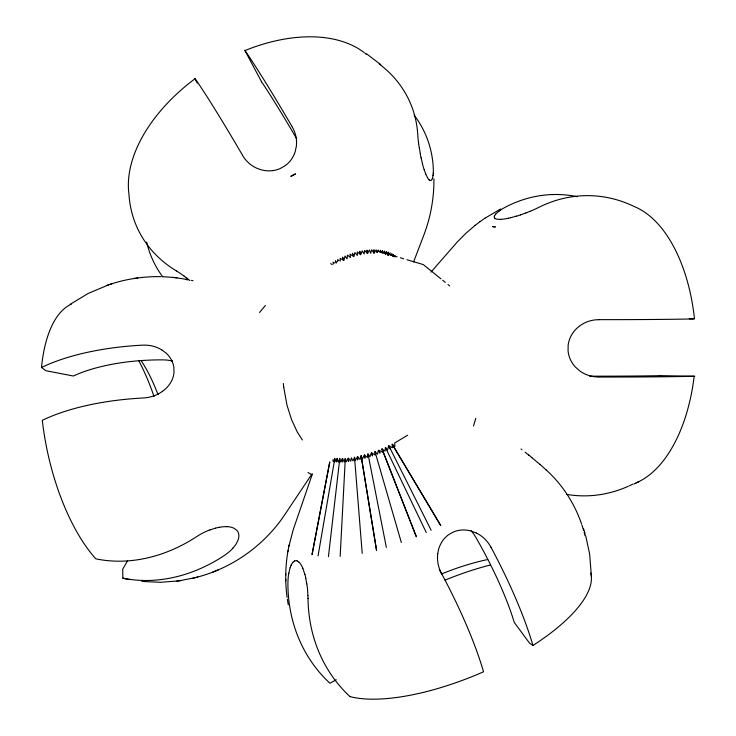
<?xml version="1.0" encoding="UTF-8"?>
<svg xmlns="http://www.w3.org/2000/svg" width="736" height="736" viewBox="0 0 736 736"><rect width="100%" height="100%" fill="white"/><g stroke="black" fill="none" stroke-linecap="round" stroke-linejoin="round"><path stroke-width="1.1" d="M394.919 257.122L394.928 255.392M433.918 178.784C434.111 198.122 430.615 217.479 423.669 235.538L413.577 261.961M287.095 597.43C285.016 581.891 285.301 566.021 288.052 550.592M340.161 556.361L345.304 458.519L346.343 461.785L348.082 458.243L348.505 461.555L348.478 458.197L350.713 461.26L351.33 457.81L352.986 460.902L354.504 457.277L355.304 460.478L357.53 456.66L357.668 460L357.788 456.614L360.07 459.466L361.128 455.832L362.498 458.868L364.302 455.004L364.964 458.215L364.541 454.94L367.448 457.507L367.982 453.937L369.95 456.743L371.266 452.898L372.462 455.934L371.726 452.741L374.992 455.06L374.974 451.619L377.522 454.149L378.295 450.377L380.043 453.183L378.755 450.202L382.564 452.18L381.966 448.905L416.355 536.765L381.984 448.905L385.066 451.122L385.416 447.424M433.237 173.972L433.283 173.043M328.422 556.674L339.765 458.721L340.253 462.098L342.277 458.694L342.212 462.061L342.645 458.675L344.246 461.95L345.285 458.519M337.484 261.593L337.723 259.523L339.029 260.765M393.116 256.57L393.401 254.454L393.006 256.505M437.736 553.638L438.555 549.479A29.587 28.814 55.8 0 1 440.606 544.152L442.032 541.613A26.404 25.751 52.4 0 1 444.7 538.154A27.057 26.395 51.5 0 1 449.034 534.391L453.946 531.769A27.057 26.404 50.6 0 1 460.957 530.086A26.386 25.76 51.6 0 1 463.892 529.966L466.826 530.168A29.716 29.054 54.2 0 1 471.077 531.006L476.385 533.039M318.062 555.864L334.843 458.418L334.834 461.84L337.042 458.62L336.564 461.987L337.217 458.638L338.367 462.079L339.756 458.721M380.107 252.411L380.484 250.24L382.048 253M288.898 546.204L293.397 529.175L312.358 474.012M287.85 551.696L289.082 545.183M473.487 425.988L475.778 418.342M290.104 567.677L291.106 565.128M377.301 252.42L378.368 250.001L379.141 251.749M390.954 255.447L391.791 253.589L392.297 255.558M432.308 178.848L431.406 180.21A29.716 6.09 78.9 0 1 430.56 180.522L429.907 180.366M494.491 215.887L495.687 214.056M334.429 459.218L333.196 461.628L332.92 459.853M127.595 560.492L122.71 569.342L122.838 578.128A141.698 60.886 77.5 0 0 129.941 579.526M383.364 252.972L384.542 251.004L385.508 254.582L386.464 251.519L387.927 255.346L388.314 252.126L388.258 255.456L390.089 252.816L390.31 254.601M311.972 473.947L284.188 515.55C263.47 546.149 231.242 568.707 195.38 577.622M259.523 312.496L265.402 305.431M431.002 272.09L457.286 241.969L465.842 233.34L475.152 225.345M292.726 562.534L293.636 561.623A26.395 9.126 85.5 0 1 294.612 561.007M484.868 218.261L500.655 208.969M475.051 225.418L479.982 221.665M162.601 391.304L165.839 388.608A29.523 26.974 -12.3 0 0 170.264 383.162L171.028 381.966A26.395 24.233 -10.7 0 0 172.758 378.12A27.122 24.932 -10.1 0 0 173.972 372.793L173.889 367.531A27.057 24.877 -9.8 0 0 171.976 361.036M479.89 221.738L484.96 218.187M70.205 304.318L88.246 293.416L109.029 284.676M407.68 435.197L394.772 442.897L394.846 446.531L392.205 444.222L440.744 525.55L392.196 444.231L392.444 447.736L388.856 445.85L390.016 448.905L388.59 445.979L387.55 450.036L385.434 447.424L426.264 532.505M500.232 210.238L501.115 209.659A34.242 8.731 -17.9 0 1 505.08 207.359L507.178 206.236A150.144 125.23 -87.9 0 1 577.502 196.751M336.297 679.797L329.912 683.21A150.135 136.142 -56.3 0 1 287.914 584.982L287.914 583.611A34.114 12.484 83.5 0 1 288.282 576.868L288.42 575.561A31.823 11.537 83.7 0 1 288.806 573.105M639.179 481.482L633.852 484.049M530.113 211.324L531.447 210.763A34.252 6.909 -19.8 0 0 536.461 208.5L538.77 207.386A150.135 125.24 -87.9 0 1 634.423 206.632A141.698 78.108 89.6 0 1 694.499 318.927L689.246 318.743M212.437 572.249L218.307 569.876M110.152 284.317C126.546 278.852 143.897 276.313 161.166 276.662M106.702 285.458L112.314 283.59M520.407 214.958L516.368 216.237M179.133 580.805L194.865 577.742M215.436 528.126L219.383 527.252M192.657 578.303L197.772 577.015M511.051 217.69L508.466 218.288M133.667 278.576L135.544 278.309M141.882 581.449L160.54 582.296L178.434 580.897M136.114 278.217L137.779 277.978M176.879 581.118L180.909 580.557M500.692 219.383L497.545 219.264A27.057 6.652 -20.4 0 1 494.96 218.38M598.846 319.682L596.04 319.801A34.104 33.424 -74.1 0 0 588.91 321.227A31.832 31.206 -75 0 0 584.78 322.874A32.448 31.823 -75.9 0 0 579.766 325.892L576.5 328.633A29.587 29.1 -79.7 0 0 572.792 333.077L571.228 335.598A26.395 26.027 -81.9 0 0 569.434 339.692A27.048 26.689 -82.3 0 0 568.128 345.423L568.091 351.127A27.057 26.708 -82.6 0 0 569.83 358.257A26.386 26.027 -83.3 0 0 571.081 360.962L571.817 362.25A29.569 29.127 -84.9 0 0 575.285 366.933L579.508 370.714A32.439 31.878 -89.6 0 0 585.838 374.376A31.823 31.243 88 0 0 588.598 375.406L590.014 375.829A34.261 33.635 86.9 0 0 595.718 376.86L598.534 376.988M660.33 375.645L694.177 376.234A141.698 78.108 89.6 0 1 636.051 482.908M226.909 526.672L224.471 526.672A29.587 15.309 -25.3 0 0 219.356 527.326M163.521 276.727L174.404 277.555M175.039 277.619L186.364 279.303M172.785 277.371L176.87 277.822M191.415 280.37L193.016 280.729M377.568 251.004L397.146 256.818M400.412 257.784L403.668 258.759M406.934 259.725L423.255 264.574L440.928 278.824M311.806 474.784L307.998 472.494M297.151 560.924L299.156 562.258M334.908 263.046L333.003 262.191L333.39 263.948M176.382 270.912L177.404 271.538A34.114 8.777 41.2 0 1 182.924 275.282L184.064 276.101M161.966 349.986L166.299 353.289A29.569 27.241 -11.8 0 1 169.896 357.448L170.669 358.607A26.386 24.279 -10.9 0 1 171.985 361.036M590.75 573.096A141.698 51.41 -23.1 0 1 532.947 645.454L529.598 643.227L514.252 622.398A110.998 23.865 61.9 0 0 475.612 537.004L474.021 534.483A40.112 39.321 8 0 0 471.178 530.84M330.694 263.617L332.24 264.666M366.602 53.848L380.852 64.704M71.475 304.06A141.698 60.886 77.5 0 0 41.492 367.522L46 370.723L73.361 376.013A110.998 43.176 -0.9 0 1 163.199 359.876L166.207 360.024A40.121 38.235 10 0 1 172.362 360.999M442.695 280.25L445.354 282.394M448.003 284.528L449.77 285.954M528.742 454.995L531.962 457.617M539.874 464.315L540.997 465.29A34.114 2.999 40.4 0 1 546.149 469.945M546.25 470L547.207 470.884A150.144 136.142 -56.3 0 1 581.569 524.004M302.34 439.944L297.298 432.032L291.548 419.594M336.61 262.715L335.349 260.82L336.315 262.881M242.494 155.333L243.993 157.651A34.252 32.844 -12.9 0 0 247.701 161.994L248.759 162.987A31.832 30.544 -13.7 0 0 251.022 164.836A32.439 31.188 -15 0 0 257.324 168.452L261.344 169.832A29.578 28.511 -16.4 0 0 267.03 170.77L269.992 170.844A26.395 25.539 -17.6 0 0 272.964 170.586M490.958 547.225L490.259 545.992A34.123 33.534 58.4 0 0 485.861 540.123L484.822 539.037A31.85 31.28 58.1 0 0 482.595 537.041A32.439 31.814 57.1 0 0 476.385 533.048M292.339 127.199L293.618 129.637A34.252 32.954 -25.9 0 1 295.559 134.982L295.89 136.381A31.823 30.627 -25 0 1 296.498 140.677A32.448 31.243 -24.4 0 1 296.323 146.418L295.136 151.864A29.707 28.695 -20.3 0 1 293.498 155.848L292.054 158.396A26.404 25.548 -18.7 0 1 289.368 161.911A27.122 26.275 -18.1 0 1 285.007 165.802L280.048 168.618A27.048 26.22 -17.8 0 1 272.964 170.605M261.565 81.806L244.932 50.563A141.698 87.612 -31.7 0 1 364.035 52.486M441.554 573.565L440.312 570.989A34.242 33.184 59.3 0 1 438.444 565.395L438.113 563.942A31.823 30.875 59 0 1 437.552 559.498A32.439 31.482 58.7 0 1 437.754 553.638M388.856 445.85L431.149 530.26M197.22 83.14L195.077 78.706A141.698 87.612 -31.7 0 0 128.966 194.276A150.144 117.76 -25.7 0 0 176.327 270.866M425.785 174.193L427.708 178.02A27.094 5.603 79.7 0 0 429.208 179.878M302.542 567.557L302.974 568.578M291.548 419.575L287.012 405.288L283.71 387.154M583.538 528.632L585.184 533.95M374.992 451.61L401.332 542.515M585.736 535.909L589.619 553.941L591.376 576.021M304.906 574.328L305.836 578.165M422.363 163.521L423.08 166.198A26.386 5.327 79.6 0 0 424.221 169.86M376.749 252.384L376.197 249.844L374.1 253.147L373.971 249.78L373.851 253.138L371.698 249.817L370.677 253.23L369.38 249.936L367.66 253.488L367.034 250.148L367.42 253.515L364.642 250.452L364.108 253.966L362.232 250.847L360.75 254.61L359.803 251.335L360.511 254.665L357.346 251.914L357.346 255.42L354.89 252.577L353.933 256.413L352.415 253.322L353.657 256.505L349.94 254.15L350.492 257.572L347.475 255.07L347.079 258.888L345.009 256.064L343.933 260.259L342.562 257.14L343.675 260.378L340.133 258.299L340.28 261.078M421.066 158.001L420.228 153.787M368 453.937L386.345 547.391M287.362 599.205L288.245 604.707M418.471 142.296L418.637 143.686M307.584 589.729L307.436 588.239A31.814 9.853 84.6 0 0 306.811 583.841M283.36 383.511L283.7 387.136M354.522 457.268L362.204 553.362M382.702 252.825L382.545 250.58L382.564 252.807M307.961 595.599L308.034 598.386M285.761 573.767L285.761 575.239M285.77 579.287L285.77 580.851M186.052 279.597A150.135 122.36 -54.5 0 1 188.02 279.901M209.926 529.883A31.823 15.925 -24.9 0 0 205.776 531.585L204.424 532.22A34.252 17.038 -24.8 0 0 199.244 534.998L196.88 536.48A150.135 122.36 -54.5 0 1 95.8 558.826A141.698 60.886 77.5 0 1 42.311 420.33A150.135 58.383 -0.9 0 1 143.382 397.974L144.799 397.872A34.022 30.765 -13.5 0 0 153.428 396.023A31.804 28.805 -13.5 0 0 157.568 394.303M209.935 529.975A32.439 16.312 -24.9 0 1 215.418 528.227M226.872 526.636A26.404 14.03 -26 0 1 230.248 527.013A27.057 14.324 -26.1 0 1 233.993 528.273L236.707 530.178A27.122 14.416 -26.3 0 1 238.381 532.827A26.404 14.03 -26 0 1 238.86 535.21L238.832 536.921A29.707 15.861 -25.2 0 1 238.225 539.598L236.587 543.223A32.439 17.554 -24.2 0 1 233.027 547.952M233.11 547.97A31.832 17.397 -23.8 0 1 231.334 549.838L230.377 550.758A34.123 18.731 -23.6 0 1 225.032 555.008L223.91 555.781A150.144 122.351 -54.5 0 1 122.838 578.128M141.432 360.999A107.419 46.147 77.5 0 1 158.028 394.689M138.635 360.419A132.37 56.893 77.5 0 1 154.036 396.52M41.483 367.512A150.135 58.402 -0.9 0 1 142.572 345.147L145.424 345.138A34.261 31.832 -15.5 0 1 151.22 345.791L152.665 346.104A31.85 29.55 -15.2 0 1 155.48 346.932A32.439 30.02 -14.3 0 1 161.948 350.014M162.564 391.267A32.448 29.422 -13.4 0 1 157.55 394.275M632.804 484.132A150.135 125.24 -87.9 0 1 629.142 485.88M628.222 486.303A150.135 125.24 -87.9 0 1 566.343 494.334M530.067 211.306A31.823 6.523 -19.7 0 1 525.964 212.934M525.927 212.906A32.43 6.817 -19.7 0 1 520.416 214.875M516.424 216.117A29.587 6.679 -19.8 0 1 511.18 217.552M508.558 218.196A26.395 6.302 -20.1 0 1 504.951 218.868A27.057 6.55 -20.2 0 1 500.811 219.31M495.024 218.353A26.404 6.44 -20 0 1 494.491 217.773L494.344 217.442A29.569 7.24 -19.2 0 1 494.408 215.906M495.834 214.02A32.448 8.068 -18.4 0 1 498.833 211.352M498.723 211.37A31.841 8.041 -18 0 1 500.333 210.229M660.606 375.645A110.998 2.272 0.3 0 1 589.619 376.17M693.211 318.909A150.135 3.018 0.3 0 1 598.478 319.636M694.793 376.252A150.135 3.091 0.3 0 1 598.883 377.025M261.648 81.963A110.998 5.649 60.5 0 1 296.7 138.81M244.748 50.223A150.135 7.7 60.6 0 1 292.275 127.006M364.789 53.066A141.698 87.612 -31.7 0 1 366.252 54.252M194.884 78.338A150.144 7.737 60.6 0 1 242.374 155.002M379.206 63.995A150.144 117.76 -25.7 0 1 417.763 134.66L417.928 137.034A34.252 5.594 79.5 0 0 418.49 142.333M186.383 277.73A32.448 8.786 41.4 0 1 189.86 280.563M184.055 276.055A31.823 8.354 41.3 0 1 186.374 277.831M414.12 115.166A150.135 117.769 -25.7 0 1 433.2 166.686L433.302 168.921A34.252 7.314 77.2 0 1 433.274 173.006M162.895 277.03A150.135 117.769 -25.7 0 1 146.676 242.024M419.281 148.019A31.814 5.299 79.4 0 1 418.683 143.741M420.366 153.778A32.448 5.474 79.4 0 1 419.41 148.12M422.418 163.346A29.587 5.538 79.3 0 1 421.148 157.918M425.785 174.027A27.057 5.529 79.7 0 1 424.23 169.786M429.907 180.394A26.395 5.446 79.6 0 1 429.208 179.943M432.998 175.481A32.448 6.753 77.9 0 1 432.271 178.719M433.21 173.898A31.814 6.707 77.5 0 1 433.044 175.6M441.554 573.565A150.135 32.274 61.9 0 1 483.543 671.784A141.698 51.41 -23.1 0 1 350.023 696.615M490.967 547.225A150.144 32.283 61.9 0 1 532.956 645.472M581.918 525.044A150.144 136.142 -56.3 0 1 583.574 530.325M584.172 532.459A150.144 136.142 -56.3 0 1 585.01 535.688M349.913 696.523A150.144 136.142 -56.3 0 1 308.016 598.258M487.674 559.544A107.419 38.971 -23.1 0 0 441.6 573.96A110.998 23.819 61.9 0 1 439.291 569.471M445.05 580.134A132.37 48.052 -23.1 0 1 490.24 565.027M307.51 589.729A34.242 10.479 84.6 0 1 307.887 595.562M305.734 578.312A32.448 10.166 84.6 0 1 306.746 583.887M302.919 568.79A29.514 9.734 85 0 1 304.814 574.512M302.533 567.585A26.395 9.016 85.6 0 0 301.134 564.88A27.048 9.292 85.8 0 0 299.147 562.295M294.612 561.034A27.048 9.347 86 0 1 297.151 560.896M291.125 565.202A29.587 10.313 84.9 0 1 292.735 562.589M288.871 573.224A32.448 11.564 84.1 0 1 290.159 567.833M521.07 449.024A26.395 1.316 39.6 0 1 521.962 449.705M525.09 452.208A29.587 1.757 40 0 1 529.055 455.363M532.1 457.884A32.448 2.456 40.4 0 1 537.501 462.42M537.584 462.383A31.832 2.686 40.4 0 1 539.819 464.315M329.737 462.125L312.018 554.696L329.746 462.134M292.643 175.37L290.812 176.373L295.568 173.862L292.643 175.37M493.626 226.688L492.467 226.596L495.438 226.946L493.626 226.688M376.51 550.123L361.137 455.832L376.51 550.123"/></g></svg>
